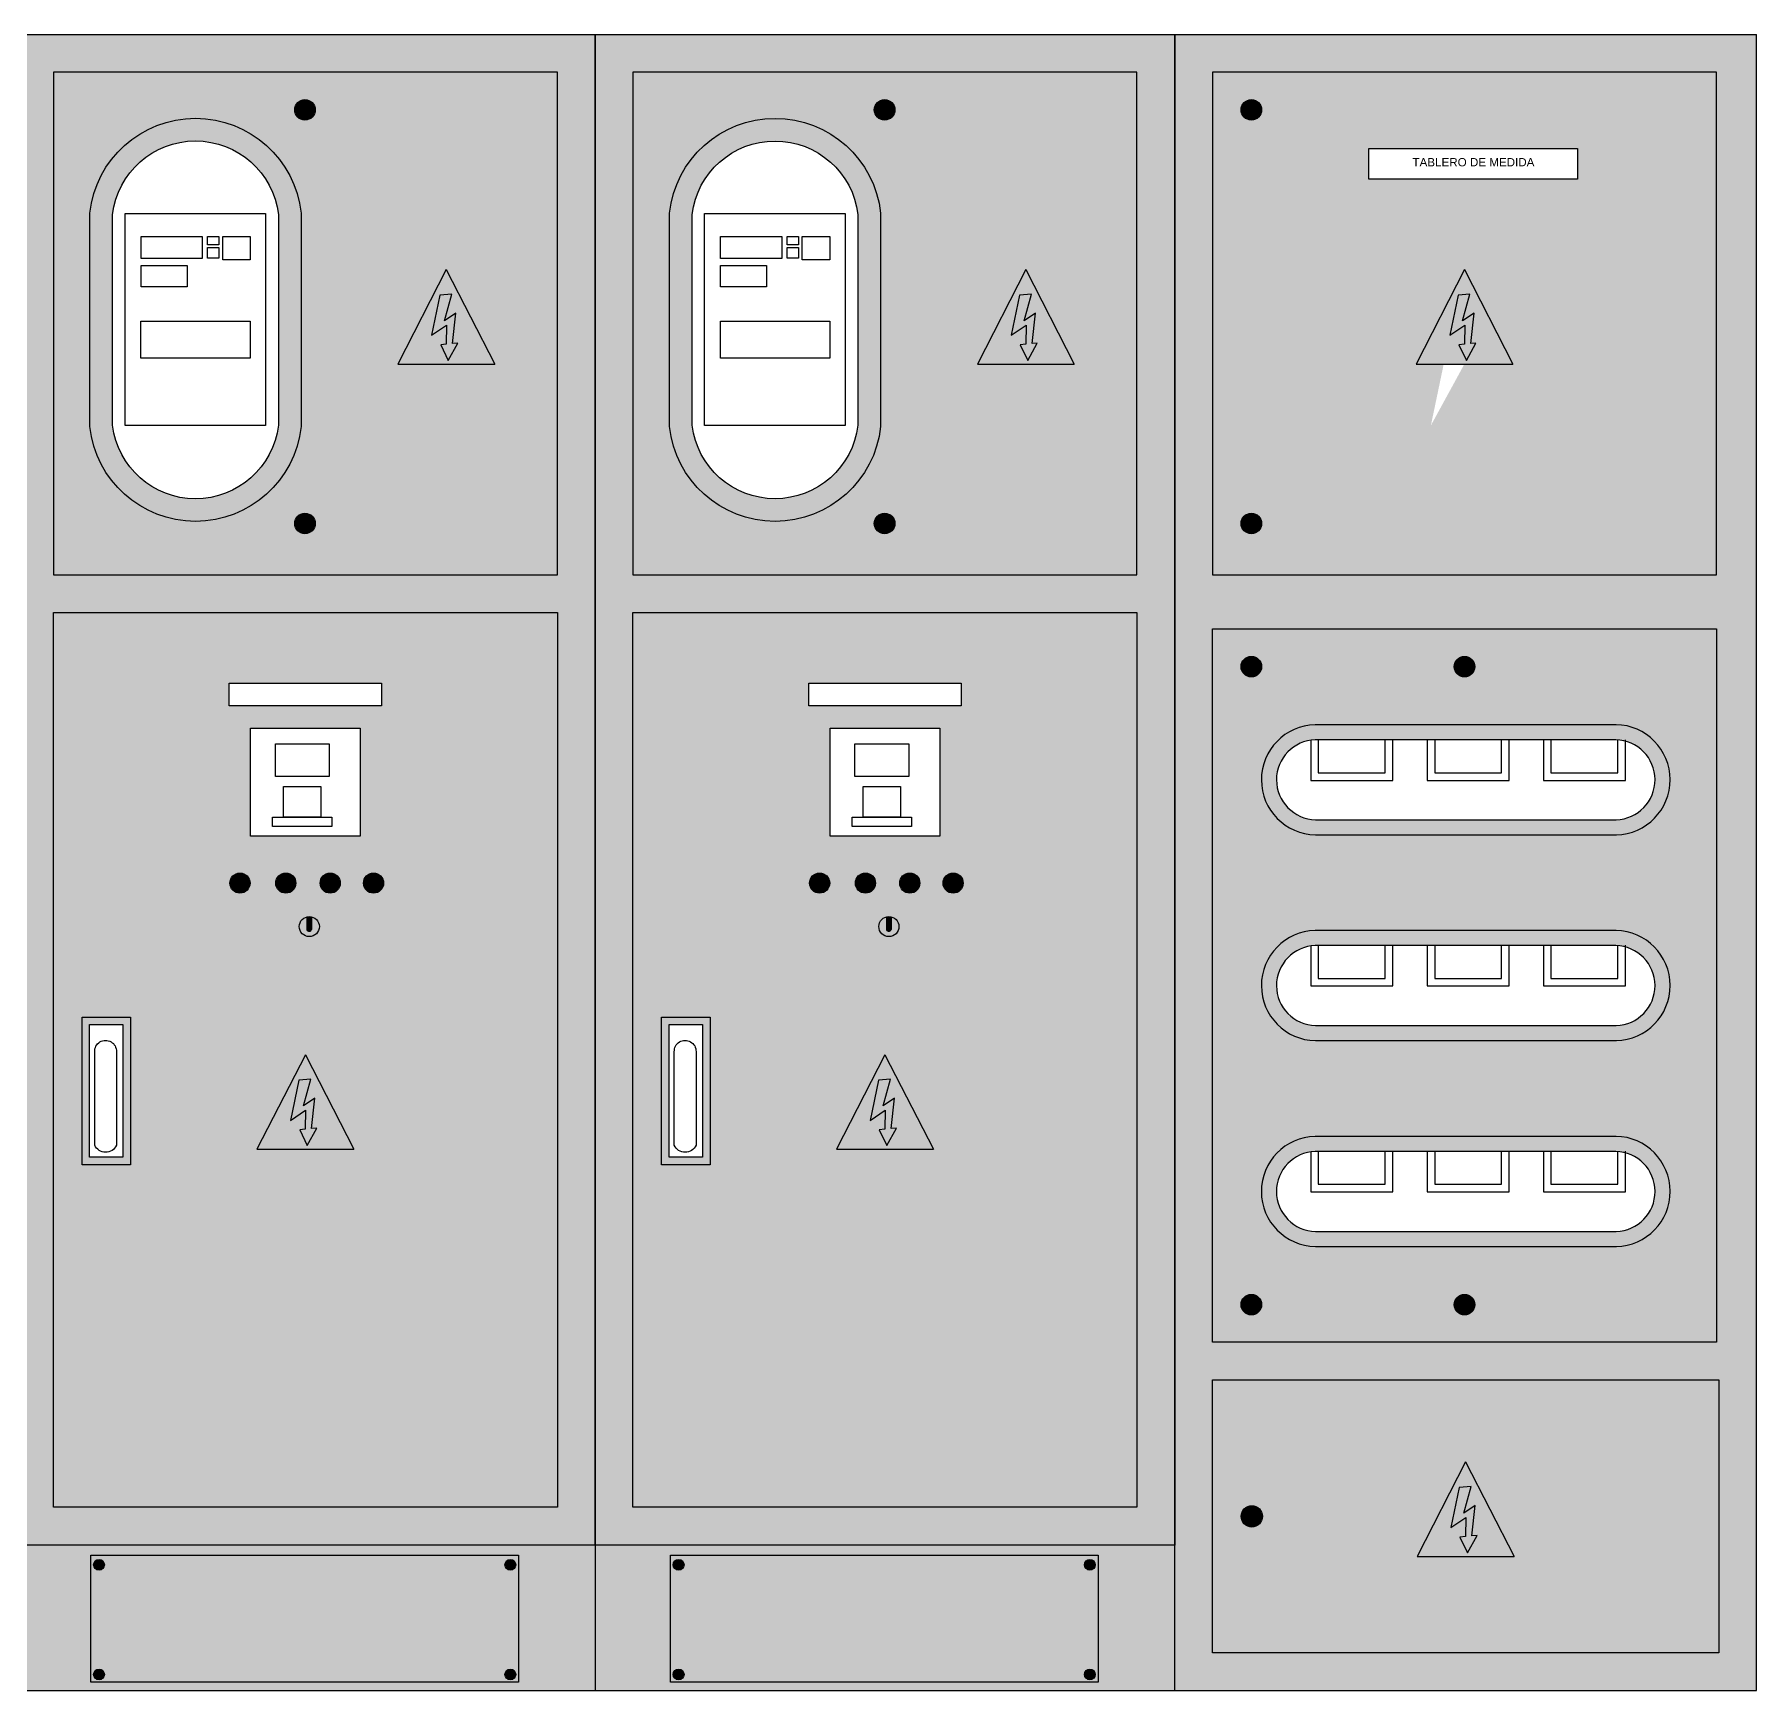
# Model space of a CAD drawing. Header units: metres. Extents: x 81 to 650, y -25 to 177.
# Drawn here: x 338.454 to 340.733, y 42.272 to 44.465 of the extents above; entities that cross this region are included whole.
import ezdxf

# ---------------------------------------------------------------- set-up
doc = ezdxf.new("R2010")
doc.units = ezdxf.units.M
doc.layers.add('EQUIPOS', color=7, linetype='Continuous', true_color=0xc7c7c7)
doc.layers.add('RE80', color=7, linetype='Continuous', lineweight=15)
doc.styles.add('ROMANS', font='arial.ttf')

msp = doc.modelspace()

# ---------------------------------------------------------------- hatches: boundary and pattern name
at = {"transparency": 33554687}
h = msp.add_hatch(color=256, dxfattribs=at)
h.dxf.hatch_style = 1
h.paths.add_polyline_path([(338.7983, 44.365, 1), (338.8254, 44.365, 1)])
h = msp.add_hatch(color=256, dxfattribs=at)
h.dxf.hatch_style = 1
h.paths.add_polyline_path([(339.5654, 44.365, 1), (339.5925, 44.365, 1)])
h = msp.add_hatch(color=256, dxfattribs=at)
h.dxf.hatch_style = 1
h.paths.add_polyline_path([(340.0509, 44.365, 1), (340.078, 44.365, 1)])
h = msp.add_hatch(color=256, dxfattribs=at)
h.dxf.hatch_style = 1
h.paths.add_polyline_path([(338.5272, 44.2282), (338.5272, 43.9457, 0.898837), (338.8067, 43.9457), (338.8067, 44.2282, 0.898837)])
h.paths.add_polyline_path([(338.7767, 44.2265), (338.7767, 43.9474, -0.886621), (338.5572, 43.9474), (338.5572, 44.2265, -0.886621)], flags=16)
h.paths.add_polyline_path([(338.7598, 44.2278), (338.7598, 43.9471), (338.5738, 43.9471), (338.5738, 44.2278)], flags=0)
h.paths.add_polyline_path([(338.6758, 44.1972), (338.6758, 44.1682), (338.5949, 44.1682), (338.5949, 44.1972)], flags=0)
h.paths.add_polyline_path([(338.683, 44.1972), (338.6978, 44.1972), (338.6978, 44.1863), (338.683, 44.1863)], flags=0)
h.paths.add_polyline_path([(338.703, 44.1972), (338.7392, 44.1972), (338.7392, 44.1665), (338.703, 44.1665)], flags=0)
h.paths.add_polyline_path([(338.683, 44.1826), (338.6978, 44.1826), (338.6978, 44.1685), (338.683, 44.1685)], flags=0)
h.paths.add_polyline_path([(338.6558, 44.1588), (338.6558, 44.1308), (338.5949, 44.1308), (338.5949, 44.1588)], flags=0)
h.paths.add_polyline_path([(338.7393, 44.0852), (338.7393, 44.0362), (338.5948, 44.0362), (338.5948, 44.0852)], flags=0)
h = msp.add_hatch(color=256, dxfattribs=at)
h.dxf.hatch_style = 1
h.paths.add_polyline_path([(339.2943, 44.2282), (339.2943, 43.9457, 0.898837), (339.5737, 43.9457), (339.5737, 44.2282, 0.898837)])
h.paths.add_polyline_path([(339.5437, 44.2265), (339.5437, 43.9474, -0.886621), (339.3243, 43.9474), (339.3243, 44.2265, -0.886621)], flags=16)
h.paths.add_polyline_path([(339.362, 44.1972), (339.4429, 44.1972), (339.4429, 44.1682), (339.362, 44.1682)], flags=0)
h.paths.add_polyline_path([(339.4501, 44.1972), (339.4649, 44.1972), (339.4649, 44.1863), (339.4501, 44.1863)], flags=0)
h.paths.add_polyline_path([(339.362, 44.1588), (339.4229, 44.1588), (339.4229, 44.1308), (339.362, 44.1308)], flags=0)
h.paths.add_polyline_path([(339.4501, 44.1826), (339.4649, 44.1826), (339.4649, 44.1685), (339.4501, 44.1685)], flags=0)
h.paths.add_polyline_path([(339.4701, 44.1972), (339.5063, 44.1972), (339.5063, 44.1665), (339.4701, 44.1665)], flags=0)
h.paths.add_polyline_path([(339.3618, 44.0852), (339.5064, 44.0852), (339.5064, 44.0362), (339.3618, 44.0362)], flags=0)
h = msp.add_hatch(color=2, dxfattribs=at)
h.dxf.hatch_style = 1
h.paths.add_polyline_path([(338.9989, 44.1535), (338.9349, 44.0283), (339.063, 44.0283)])
h.paths.add_polyline_path([(339.0141, 44.0563), (339.0014, 44.0331), (338.9915, 44.0539), (338.9987, 44.0547), (338.9991, 44.0799), (338.9794, 44.0666), (338.9905, 44.1195), (339.0061, 44.1212), (338.9964, 44.0856), (339.0116, 44.0958), (339.0071, 44.0555)], flags=16)
h = msp.add_hatch(color=2, dxfattribs=at)
h.dxf.hatch_style = 1
h.paths.add_polyline_path([(339.766, 44.1535), (339.7019, 44.0283), (339.8301, 44.0283)])
h.paths.add_polyline_path([(339.7811, 44.0563), (339.7685, 44.0331), (339.7585, 44.0539), (339.7658, 44.0547), (339.7662, 44.0799), (339.7465, 44.0666), (339.7575, 44.1195), (339.7732, 44.1212), (339.7635, 44.0856), (339.7787, 44.0958), (339.7742, 44.0555)], flags=16)
h = msp.add_hatch(color=2, dxfattribs=at)
h.dxf.hatch_style = 1
h.paths.add_polyline_path([(340.3465, 44.1535), (340.2825, 44.0283), (340.4106, 44.0283)])
h.paths.add_polyline_path([(340.3616, 44.0563), (340.349, 44.0331), (340.3391, 44.0539), (340.3463, 44.0547), (340.3467, 44.0799), (340.327, 44.0666), (340.338, 44.1195), (340.3537, 44.1212), (340.344, 44.0856), (340.3592, 44.0958), (340.3547, 44.0555)], flags=16)
h = msp.add_hatch(color=256, dxfattribs=at)
h.dxf.hatch_style = 1
h.paths.add_polyline_path([(339.0116, 44.0958), (338.9964, 44.0856), (339.0061, 44.1212), (338.9905, 44.1195), (338.9794, 44.0666), (338.9991, 44.0799), (338.9987, 44.0547), (338.9915, 44.0539), (339.0014, 44.0331), (339.0141, 44.0563), (339.0071, 44.0555)])
h = msp.add_hatch(color=256, dxfattribs=at)
h.dxf.hatch_style = 1
h.paths.add_polyline_path([(339.7787, 44.0958), (339.7635, 44.0856), (339.7732, 44.1212), (339.7575, 44.1195), (339.7465, 44.0666), (339.7662, 44.0799), (339.7658, 44.0547), (339.7585, 44.0539), (339.7685, 44.0331), (339.7811, 44.0563), (339.7742, 44.0555)])
h = msp.add_hatch(color=256, dxfattribs=at)
h.dxf.hatch_style = 1
h.paths.add_polyline_path([(340.3592, 44.0958), (340.344, 44.0856), (340.3537, 44.1212), (340.338, 44.1195), (340.327, 44.0666), (340.3467, 44.0799), (340.3463, 44.0547), (340.3391, 44.0539), (340.349, 44.0331), (340.3616, 44.0563), (340.3547, 44.0555)])
h = msp.add_hatch(color=256, dxfattribs=at)
h.dxf.hatch_style = 1
h.paths.add_polyline_path([(338.7983, 43.8174, 1), (338.8254, 43.8174, 1)])
h = msp.add_hatch(color=256, dxfattribs=at)
h.dxf.hatch_style = 1
h.paths.add_polyline_path([(339.5925, 43.8174, 1), (339.5654, 43.8174, 1)])
h = msp.add_hatch(color=256, dxfattribs=at)
h.dxf.hatch_style = 1
h.paths.add_polyline_path([(340.0509, 43.8174, 1), (340.078, 43.8174, 1)])
h = msp.add_hatch(color=256, dxfattribs=at)
h.dxf.hatch_style = 1
h.paths.add_polyline_path([(340.0509, 43.6279, 1), (340.078, 43.6279, 1)])
h = msp.add_hatch(color=256, dxfattribs=at)
h.dxf.hatch_style = 1
h.paths.add_polyline_path([(340.333, 43.6279, 1), (340.3601, 43.6279, 1)])
h = msp.add_hatch(color=256, dxfattribs=at)
h.dxf.hatch_style = 1
h.paths.add_polyline_path([(340.1488, 43.551, 0.996885), (340.1519, 43.4052), (340.5475, 43.4052, 0.996885), (340.5443, 43.551)])
h.paths.add_polyline_path([(340.5445, 43.531, -0.996344), (340.5472, 43.4252), (340.1517, 43.4252, -0.996344), (340.149, 43.531)], flags=16)
h = msp.add_hatch(color=3, dxfattribs=at)
h.dxf.hatch_style = 1
h.paths.add_polyline_path([(338.7126, 43.3413, 1), (338.7391, 43.3413, 1)])
h = msp.add_hatch(color=1, dxfattribs=at)
h.dxf.hatch_style = 1
h.paths.add_polyline_path([(338.7733, 43.3413, 1), (338.7998, 43.3413, 1)])
h = msp.add_hatch(color=3, dxfattribs=at)
h.dxf.hatch_style = 1
h.paths.add_polyline_path([(338.832, 43.3413, 1), (338.8585, 43.3413, 1)])
h = msp.add_hatch(color=1, dxfattribs=at)
h.dxf.hatch_style = 1
h.paths.add_polyline_path([(338.8893, 43.3413, 1), (338.9159, 43.3413, 1)])
h = msp.add_hatch(color=3, dxfattribs=at)
h.dxf.hatch_style = 1
h.paths.add_polyline_path([(339.5062, 43.3413, 1), (339.4797, 43.3413, 1)])
h = msp.add_hatch(color=1, dxfattribs=at)
h.dxf.hatch_style = 1
h.paths.add_polyline_path([(339.5403, 43.3413, 1), (339.5669, 43.3413, 1)])
h = msp.add_hatch(color=3, dxfattribs=at)
h.dxf.hatch_style = 1
h.paths.add_polyline_path([(339.5991, 43.3413, 1), (339.6256, 43.3413, 1)])
h = msp.add_hatch(color=1, dxfattribs=at)
h.dxf.hatch_style = 1
h.paths.add_polyline_path([(339.6564, 43.3413, 1), (339.6829, 43.3413, 1)])
h = msp.add_hatch(color=256, dxfattribs=at)
h.dxf.hatch_style = 1
h.paths.add_polyline_path([(338.8207, 43.2966, 0.123319), (338.8142, 43.2965), (338.8143, 43.2796, 0.65525), (338.8207, 43.2797)])
h = msp.add_hatch(color=256, dxfattribs=at)
h.dxf.hatch_style = 1
h.paths.add_polyline_path([(339.5878, 43.2966, 0.123319), (339.5813, 43.2965), (339.5814, 43.2796, 0.65525), (339.5878, 43.2797)])
h = msp.add_hatch(color=256, dxfattribs=at)
h.dxf.hatch_style = 1
h.paths.add_polyline_path([(340.1488, 43.2785, 0.996885), (340.1519, 43.1327), (340.5475, 43.1327, 0.996885), (340.5443, 43.2785)])
h.paths.add_polyline_path([(340.5445, 43.2585, -0.996344), (340.5472, 43.1527), (340.1517, 43.1527, -0.996344), (340.149, 43.2585)], flags=16)
h = msp.add_hatch(color=256, dxfattribs=at)
h.dxf.hatch_style = 1
h.paths.add_polyline_path([(338.5809, 43.1639), (338.5168, 43.1639), (338.5168, 42.9684), (338.5809, 42.9684)])
h.paths.add_polyline_path([(338.5268, 43.1539), (338.5709, 43.1539), (338.5709, 42.9784), (338.5268, 42.9784)], flags=16)
h = msp.add_hatch(color=256, dxfattribs=at)
h.dxf.hatch_style = 1
h.paths.add_polyline_path([(339.348, 43.1639), (339.2839, 43.1639), (339.2839, 42.9684), (339.348, 42.9684)])
h.paths.add_polyline_path([(339.2939, 43.1539), (339.338, 43.1539), (339.338, 42.9784), (339.2939, 42.9784)], flags=16)
h = msp.add_hatch(color=2, dxfattribs=at)
h.dxf.hatch_style = 1
h.paths.add_polyline_path([(338.7483, 42.9889), (338.8765, 42.9889), (338.8124, 43.1141)])
h.paths.add_polyline_path([(338.8196, 43.0818), (338.8098, 43.0462), (338.8251, 43.0564), (338.8205, 43.0162), (338.8275, 43.0169), (338.8148, 42.9937), (338.8049, 43.0145), (338.8122, 43.0153), (338.8126, 43.0405), (338.7928, 43.0272), (338.8039, 43.0802)], flags=16)
h = msp.add_hatch(color=2, dxfattribs=at)
h.dxf.hatch_style = 1
h.paths.add_polyline_path([(339.5154, 42.9889), (339.6435, 42.9889), (339.5795, 43.1141)])
h.paths.add_polyline_path([(339.5867, 43.0818), (339.5769, 43.0462), (339.5922, 43.0564), (339.5876, 43.0162), (339.5946, 43.0169), (339.5819, 42.9937), (339.572, 43.0145), (339.5793, 43.0153), (339.5796, 43.0405), (339.5599, 43.0272), (339.571, 43.0802)], flags=16)
h = msp.add_hatch(color=256, dxfattribs=at)
h.dxf.hatch_style = 1
h.paths.add_polyline_path([(338.8126, 43.0405), (338.8122, 43.0153), (338.8049, 43.0145), (338.8148, 42.9937), (338.8275, 43.0169), (338.8205, 43.0162), (338.8251, 43.0564), (338.8098, 43.0462), (338.8196, 43.0818), (338.8039, 43.0802), (338.7928, 43.0272)])
h = msp.add_hatch(color=256, dxfattribs=at)
h.dxf.hatch_style = 1
h.paths.add_polyline_path([(339.5796, 43.0405), (339.5793, 43.0153), (339.572, 43.0145), (339.5819, 42.9937), (339.5946, 43.0169), (339.5876, 43.0162), (339.5922, 43.0564), (339.5769, 43.0462), (339.5867, 43.0818), (339.571, 43.0802), (339.5599, 43.0272)])
h = msp.add_hatch(color=256, dxfattribs=at)
h.dxf.hatch_style = 1
h.paths.add_polyline_path([(340.1488, 43.006, 0.996885), (340.1519, 42.8601), (340.5475, 42.8601, 0.996885), (340.5443, 43.006)])
h.paths.add_polyline_path([(340.149, 42.986, 0.996344), (340.1517, 42.8801), (340.5472, 42.8801, 0.996344), (340.5445, 42.986)], flags=16)
h = msp.add_hatch(color=256, dxfattribs=at)
h.dxf.hatch_style = 1
h.paths.add_polyline_path([(340.0509, 42.7832, 1), (340.078, 42.7832, 1)])
h = msp.add_hatch(color=256, dxfattribs=at)
h.dxf.hatch_style = 1
h.paths.add_polyline_path([(340.333, 42.7832, 1), (340.3601, 42.7832, 1)])
h = msp.add_hatch(color=2, dxfattribs=at)
h.dxf.hatch_style = 1
h.paths.add_polyline_path([(340.348, 42.5749), (340.2839, 42.4497), (340.4121, 42.4497)])
h.paths.add_polyline_path([(340.3631, 42.4777), (340.3504, 42.4545), (340.3405, 42.4753), (340.3478, 42.4761), (340.3482, 42.5013), (340.3284, 42.488), (340.3395, 42.541), (340.3552, 42.5426), (340.3455, 42.507), (340.3607, 42.5172), (340.3562, 42.477)], flags=16)
h = msp.add_hatch(color=256, dxfattribs=at)
h.dxf.hatch_style = 1
h.paths.add_polyline_path([(340.3607, 42.5172), (340.3455, 42.507), (340.3552, 42.5426), (340.3395, 42.541), (340.3284, 42.488), (340.3482, 42.5013), (340.3478, 42.4761), (340.3405, 42.4753), (340.3504, 42.4545), (340.3631, 42.4777), (340.3562, 42.477)])
h = msp.add_hatch(color=256, dxfattribs=at)
h.dxf.hatch_style = 1
h.paths.add_polyline_path([(340.0791, 42.5029, 1), (340.0509, 42.5029, 1)])
h = msp.add_hatch(color=256, dxfattribs=at)
h.dxf.hatch_style = 1
h.paths.add_polyline_path([(338.5465, 42.4388, 1), (338.5322, 42.4388, 1)])
h = msp.add_hatch(color=256, dxfattribs=at)
h.dxf.hatch_style = 1
h.paths.add_polyline_path([(339.0908, 42.4388, 1), (339.0765, 42.4388, 1)])
h = msp.add_hatch(color=256, dxfattribs=at)
h.dxf.hatch_style = 1
h.paths.add_polyline_path([(339.3135, 42.4388, 1), (339.2993, 42.4388, 1)])
h = msp.add_hatch(color=256, dxfattribs=at)
h.dxf.hatch_style = 1
h.paths.add_polyline_path([(339.8436, 42.4388, 1), (339.8579, 42.4388, 1)])
h = msp.add_hatch(color=256, dxfattribs=at)
h.dxf.hatch_style = 1
h.paths.add_polyline_path([(338.5465, 42.2936, 1), (338.5322, 42.2936, 1)])
h = msp.add_hatch(color=256, dxfattribs=at)
h.dxf.hatch_style = 1
h.paths.add_polyline_path([(339.0765, 42.2936, 1), (339.0908, 42.2936, 1)])
h = msp.add_hatch(color=256, dxfattribs=at)
h.dxf.hatch_style = 1
h.paths.add_polyline_path([(339.2993, 42.2936, 1), (339.3135, 42.2936, 1)])
h = msp.add_hatch(color=256, dxfattribs=at)
h.dxf.hatch_style = 1
h.paths.add_polyline_path([(339.8436, 42.2936, 1), (339.8579, 42.2936, 1)])
at = {"layer": 'EQUIPOS', "transparency": 33554687}
h = msp.add_hatch(color=256, dxfattribs=at)
h.dxf.hatch_style = 1
h.paths.add_polyline_path([(339.1959, 44.4649), (338.4289, 44.4649), (338.4289, 42.4649), (339.1959, 42.4649)])
h.paths.add_polyline_path([(338.4789, 43.7496), (338.4789, 44.4149), (339.1459, 44.4149), (339.1459, 43.7496)], flags=16)
h.paths.add_polyline_path([(339.1459, 43.6996), (339.1459, 42.5149), (338.4789, 42.5149), (338.4789, 43.6996)], flags=16)
h.paths.add_polyline_path([(338.5272, 43.9457), (338.5272, 44.2282, -0.898837), (338.8067, 44.2282), (338.8067, 43.9457, -0.898837)], flags=0)
h.paths.add_polyline_path([(338.5572, 43.9474), (338.5572, 44.2265, -0.886621), (338.7767, 44.2265), (338.7767, 43.9474, -0.886621)], flags=0)
h.paths.add_polyline_path([(338.7117, 43.6058), (338.9131, 43.6058), (338.9131, 43.5758), (338.7117, 43.5758)], flags=0)
h.paths.add_polyline_path([(338.7983, 43.8174, -1), (338.8254, 43.8174, -1)], flags=0)
h.paths.add_polyline_path([(338.5738, 43.9471), (338.5738, 44.2278), (338.7598, 44.2278), (338.7598, 43.9471)], flags=0)
h.paths.add_polyline_path([(338.7399, 43.5466), (338.8849, 43.5466), (338.8849, 43.4034), (338.7399, 43.4034)], flags=0)
h.paths.add_polyline_path([(338.7727, 43.5256), (338.8438, 43.5256), (338.8438, 43.4824), (338.7727, 43.4824)], flags=0)
h.paths.add_polyline_path([(338.5948, 44.0362), (338.5948, 44.0852), (338.7393, 44.0852), (338.7393, 44.0362)], flags=0)
h.paths.add_polyline_path([(338.7834, 43.469), (338.8331, 43.469), (338.8331, 43.4287), (338.8474, 43.4287), (338.8474, 43.4163), (338.7691, 43.4163), (338.7691, 43.4287), (338.7834, 43.4287)], flags=0)
h.paths.add_polyline_path([(338.7391, 43.3413, -1), (338.7126, 43.3413, -1)], flags=0)
h.paths.add_polyline_path([(338.5949, 44.1308), (338.5949, 44.1588), (338.6558, 44.1588), (338.6558, 44.1308)], flags=0)
h.paths.add_polyline_path([(338.7998, 43.3413, -1), (338.7733, 43.3413, -1)], flags=0)
h.paths.add_polyline_path([(338.9349, 44.0283), (338.9989, 44.1535), (339.063, 44.0283)], flags=0)
h.paths.add_polyline_path([(338.5949, 44.1682), (338.5949, 44.1972), (338.6758, 44.1972), (338.6758, 44.1682)], flags=0)
h.paths.add_polyline_path([(338.8585, 43.3413, -1), (338.832, 43.3413, -1)], flags=0)
h.paths.add_polyline_path([(338.683, 44.1685), (338.683, 44.1826), (338.683, 44.1972), (338.6978, 44.1972), (338.7392, 44.1972), (338.7392, 44.1665), (338.6978, 44.1665), (338.6978, 44.1685)], flags=0)
h.paths.add_polyline_path([(338.9159, 43.3413, -1), (338.8893, 43.3413, -1)], flags=0)
h.paths.add_polyline_path([(338.8309, 43.2837, -1), (338.8043, 43.2837, -1)], flags=0)
h.paths.add_polyline_path([(339.0014, 44.0331), (338.9915, 44.0539), (338.9987, 44.0547), (338.9991, 44.0799), (338.9794, 44.0666), (338.9905, 44.1195), (339.0061, 44.1212), (338.9964, 44.0856), (339.0116, 44.0958), (339.0071, 44.0555), (339.0141, 44.0563)], flags=0)
h.paths.add_polyline_path([(338.5809, 43.1639), (338.5809, 42.9684), (338.5168, 42.9684), (338.5168, 43.1639)], flags=0)
h.paths.add_polyline_path([(338.5709, 43.1539), (338.5709, 42.9784), (338.5268, 42.9784), (338.5268, 43.1539)], flags=0)
h.paths.add_polyline_path([(338.5623, 43.1187), (338.5623, 42.9943, -0.661068), (338.5336, 42.9944), (338.5336, 43.118, -1.026294)], flags=0)
h.paths.add_polyline_path([(338.8124, 43.1141), (338.8765, 42.9889), (338.7483, 42.9889)], flags=0)
h.paths.add_polyline_path([(338.7983, 44.365, -1), (338.8254, 44.365, -1)], flags=0)
h.paths.add_polyline_path([(338.8039, 43.0802), (338.8196, 43.0818), (338.8098, 43.0462), (338.8251, 43.0564), (338.8205, 43.0162), (338.8275, 43.0169), (338.8148, 42.9937), (338.8049, 43.0145), (338.8122, 43.0153), (338.8126, 43.0405), (338.7928, 43.0272)], flags=0)
h = msp.add_hatch(color=256, dxfattribs=at)
h.dxf.hatch_style = 1
h.paths.add_polyline_path([(339.963, 44.4649), (339.1959, 44.4649), (339.1959, 42.4649), (339.963, 42.4649)])
h.paths.add_polyline_path([(339.2459, 43.6996), (339.913, 43.6996), (339.913, 42.5149), (339.2459, 42.5149)], flags=16)
h.paths.add_polyline_path([(339.2839, 43.1639), (339.348, 43.1639), (339.348, 42.9684), (339.2839, 42.9684)], flags=0)
h.paths.add_polyline_path([(339.2939, 43.1539), (339.338, 43.1539), (339.338, 42.9784), (339.2939, 42.9784)], flags=0)
h.paths.add_polyline_path([(339.3294, 43.1187), (339.3294, 42.9943, -0.661068), (339.3007, 42.9944), (339.3007, 43.118, -1.026294)], flags=0)
h.paths.add_polyline_path([(339.5062, 43.3413, -1), (339.4797, 43.3413, -1)], flags=0)
h.paths.add_polyline_path([(339.507, 43.4034), (339.507, 43.5466), (339.652, 43.5466), (339.652, 43.4034)], flags=0)
h.paths.add_polyline_path([(339.5669, 43.3413, -1), (339.5403, 43.3413, -1)], flags=0)
h.paths.add_polyline_path([(339.5362, 43.4163), (339.5362, 43.4287), (339.5505, 43.4287), (339.5505, 43.469), (339.6002, 43.469), (339.6002, 43.4287), (339.6145, 43.4287), (339.6145, 43.4163)], flags=0)
h.paths.add_polyline_path([(339.5979, 43.2837, -1), (339.5714, 43.2837, -1)], flags=0)
h.paths.add_polyline_path([(339.5398, 43.4824), (339.5398, 43.5256), (339.6109, 43.5256), (339.6109, 43.4824)], flags=0)
h.paths.add_polyline_path([(339.6256, 43.3413, -1), (339.5991, 43.3413, -1)], flags=0)
h.paths.add_polyline_path([(339.4788, 43.5758), (339.4788, 43.6058), (339.6802, 43.6058), (339.6802, 43.5758)], flags=0)
h.paths.add_polyline_path([(339.5795, 43.1141), (339.6435, 42.9889), (339.5154, 42.9889)], flags=0)
h.paths.add_polyline_path([(339.571, 43.0802), (339.5867, 43.0818), (339.5769, 43.0462), (339.5922, 43.0564), (339.5876, 43.0162), (339.5946, 43.0169), (339.5819, 42.9937), (339.572, 43.0145), (339.5793, 43.0153), (339.5796, 43.0405), (339.5599, 43.0272)], flags=0)
h.paths.add_polyline_path([(339.6829, 43.3413, -1), (339.6564, 43.3413, -1)], flags=0)
h.paths.add_polyline_path([(339.2459, 43.7496), (339.2459, 44.4149), (339.913, 44.4149), (339.913, 43.7496)], flags=16)
h.paths.add_polyline_path([(339.2943, 43.9457), (339.2943, 44.2282, -0.898837), (339.5737, 44.2282), (339.5737, 43.9457, -0.898837)], flags=0)
h.paths.add_polyline_path([(339.3243, 43.9474), (339.3243, 44.2265, -0.886621), (339.5437, 44.2265), (339.5437, 43.9474, -0.886621)], flags=0)
h.paths.add_polyline_path([(339.5654, 43.8174, -1), (339.5925, 43.8174, -1)], flags=0)
h.paths.add_polyline_path([(339.3408, 43.9471), (339.3408, 44.2278), (339.5269, 44.2278), (339.5269, 43.9471)], flags=0)
h.paths.add_polyline_path([(339.3618, 44.0362), (339.3618, 44.0852), (339.5064, 44.0852), (339.5064, 44.0362)], flags=0)
h.paths.add_polyline_path([(339.362, 44.1308), (339.362, 44.1588), (339.4229, 44.1588), (339.4229, 44.1308)], flags=0)
h.paths.add_polyline_path([(339.7019, 44.0283), (339.766, 44.1535), (339.8301, 44.0283)], flags=0)
h.paths.add_polyline_path([(339.362, 44.1682), (339.362, 44.1972), (339.4429, 44.1972), (339.4429, 44.1682)], flags=0)
h.paths.add_polyline_path([(339.4501, 44.1685), (339.4501, 44.1826), (339.4501, 44.1972), (339.4649, 44.1972), (339.5063, 44.1972), (339.5063, 44.1665), (339.4649, 44.1665), (339.4649, 44.1685)], flags=0)
h.paths.add_polyline_path([(339.7685, 44.0331), (339.7585, 44.0539), (339.7658, 44.0547), (339.7662, 44.0799), (339.7465, 44.0666), (339.7575, 44.1195), (339.7732, 44.1212), (339.7635, 44.0856), (339.7787, 44.0958), (339.7742, 44.0555), (339.7811, 44.0563)], flags=0)
h.paths.add_polyline_path([(339.5654, 44.365, -1), (339.5925, 44.365, -1)], flags=0)
h = msp.add_hatch(color=256, dxfattribs=at)
h.dxf.hatch_style = 1
h.paths.add_polyline_path([(340.733, 44.4649), (339.963, 44.4649), (339.963, 42.2723), (340.733, 42.2723)])
h.paths.add_polyline_path([(340.013, 42.7335), (340.6801, 42.7335), (340.6801, 43.6777), (340.013, 43.6777)], flags=16)
h.paths.add_polyline_path([(340.6801, 43.7496), (340.6801, 44.4149), (340.013, 44.4149), (340.013, 43.7496)], flags=16)
h.paths.add_polyline_path([(340.1488, 43.551), (340.5443, 43.551, -0.996885), (340.5475, 43.4052), (340.1519, 43.4052, -0.996885)], flags=0)
h.paths.add_polyline_path([(340.149, 43.531), (340.5496, 43.531), (340.5496, 43.4252), (340.1517, 43.4252, -0.996344)], flags=0)
h.paths.add_polyline_path([(340.2825, 44.0283), (340.3465, 44.1535), (340.4106, 44.0283)], flags=0)
h.paths.add_polyline_path([(340.1488, 43.2785), (340.5443, 43.2785, -0.996885), (340.5475, 43.1327), (340.1519, 43.1327, -0.996885)], flags=0)
h.paths.add_polyline_path([(340.338, 44.1195), (340.3537, 44.1212), (340.344, 44.0856), (340.3592, 44.0958), (340.3547, 44.0555), (340.3616, 44.0563), (340.302, 43.9472)], flags=0)
h.paths.add_polyline_path([(340.149, 43.2585), (340.5496, 43.2585), (340.5496, 43.1527), (340.1517, 43.1527, -0.996344)], flags=0)
h.paths.add_polyline_path([(340.22, 44.2733), (340.22, 44.314), (340.4959, 44.314), (340.4959, 44.2733)], flags=0)
h.paths.add_polyline_path([(340.1488, 43.006), (340.5443, 43.006, -0.996885), (340.5475, 42.8601), (340.1519, 42.8601, -0.996885)], flags=0)
h.paths.add_polyline_path([(340.149, 42.986), (340.5496, 42.986), (340.5496, 42.8801), (340.1517, 42.8801, -0.996344)], flags=0)
h.paths.add_polyline_path([(340.013, 42.6835), (340.683, 42.6835), (340.683, 42.3223), (340.013, 42.3223)], flags=16)
h.paths.add_polyline_path([(340.348, 42.5749), (340.4121, 42.4497), (340.2839, 42.4497)], flags=0)
h.paths.add_polyline_path([(340.3395, 42.541), (340.3552, 42.5426), (340.3455, 42.507), (340.3607, 42.5172), (340.3562, 42.477), (340.3631, 42.4777), (340.3035, 42.3686)], flags=0)
h.paths.add_polyline_path([(340.2747, 44.2841), (340.4416, 44.2841), (340.4416, 44.3068), (340.2747, 44.3068)], flags=8)
h = msp.add_hatch(color=256, dxfattribs=at)
h.dxf.hatch_style = 1
h.paths.add_polyline_path([(339.1459, 43.7496), (339.1459, 44.4149), (338.4789, 44.4149), (338.4789, 43.7496)])
h.paths.add_polyline_path([(338.9349, 44.0283), (338.9989, 44.1535), (339.063, 44.0283)], flags=16)
h.paths.add_polyline_path([(339.0014, 44.0331), (338.9915, 44.0539), (338.9987, 44.0547), (338.9991, 44.0799), (338.9794, 44.0666), (338.9905, 44.1195), (339.0061, 44.1212), (338.9964, 44.0856), (339.0116, 44.0958), (339.0071, 44.0555), (339.0141, 44.0563)], flags=0)
h.paths.add_polyline_path([(338.8067, 43.9457, -0.898837), (338.5272, 43.9457), (338.5272, 44.2282, -0.898837), (338.8067, 44.2282)], flags=16)
h.paths.add_polyline_path([(338.7767, 43.9474, -0.886621), (338.5572, 43.9474), (338.5572, 44.2265, -0.886621), (338.7767, 44.2265)], flags=0)
h.paths.add_polyline_path([(338.7598, 43.9471), (338.5738, 43.9471), (338.5738, 44.2278), (338.7598, 44.2278)], flags=0)
h.paths.add_polyline_path([(338.7393, 44.0362), (338.5948, 44.0362), (338.5948, 44.0852), (338.7393, 44.0852)], flags=0)
h.paths.add_polyline_path([(338.7392, 44.1665), (338.6978, 44.1665), (338.6978, 44.1685), (338.683, 44.1685), (338.683, 44.1826), (338.683, 44.1972), (338.6978, 44.1972), (338.7392, 44.1972)], flags=0)
h.paths.add_polyline_path([(338.6558, 44.1308), (338.5949, 44.1308), (338.5949, 44.1588), (338.6558, 44.1588)], flags=0)
h.paths.add_polyline_path([(338.6758, 44.1682), (338.5949, 44.1682), (338.5949, 44.1972), (338.6758, 44.1972)], flags=0)
h = msp.add_hatch(color=256, dxfattribs=at)
h.dxf.hatch_style = 1
h.paths.add_polyline_path([(339.913, 43.7496), (339.913, 44.4149), (339.2459, 44.4149), (339.2459, 43.7496)])
h.paths.add_polyline_path([(339.7019, 44.0283), (339.766, 44.1535), (339.8301, 44.0283)], flags=16)
h.paths.add_polyline_path([(339.2943, 43.9457), (339.2943, 44.2282, -0.898837), (339.5737, 44.2282), (339.5737, 43.9457, -0.898837)], flags=16)
h.paths.add_polyline_path([(339.7685, 44.0331), (339.7585, 44.0539), (339.7658, 44.0547), (339.7662, 44.0799), (339.7465, 44.0666), (339.7575, 44.1195), (339.7732, 44.1212), (339.7635, 44.0856), (339.7787, 44.0958), (339.7742, 44.0555), (339.7811, 44.0563)], flags=0)
h.paths.add_polyline_path([(339.3243, 43.9474), (339.3243, 44.2265, -0.886621), (339.5437, 44.2265), (339.5437, 43.9474, -0.886621)], flags=0)
h.paths.add_polyline_path([(339.5269, 43.9471), (339.3408, 43.9471), (339.3408, 44.2278), (339.5269, 44.2278)], flags=0)
h.paths.add_polyline_path([(339.5064, 44.0362), (339.3618, 44.0362), (339.3618, 44.0852), (339.5064, 44.0852)], flags=0)
h.paths.add_polyline_path([(339.5063, 44.1665), (339.4649, 44.1665), (339.4649, 44.1685), (339.4501, 44.1685), (339.4501, 44.1826), (339.4501, 44.1972), (339.4649, 44.1972), (339.5063, 44.1972)], flags=0)
h.paths.add_polyline_path([(339.4229, 44.1308), (339.362, 44.1308), (339.362, 44.1588), (339.4229, 44.1588)], flags=0)
h.paths.add_polyline_path([(339.4429, 44.1682), (339.362, 44.1682), (339.362, 44.1972), (339.4429, 44.1972)], flags=0)
h = msp.add_hatch(color=256, dxfattribs=at)
h.dxf.hatch_style = 1
h.paths.add_polyline_path([(340.013, 43.7496), (340.6801, 43.7496), (340.6801, 44.4149), (340.013, 44.4149)])
h.paths.add_polyline_path([(340.2825, 44.0283), (340.3465, 44.1535), (340.4106, 44.0283)], flags=16)
h.paths.add_polyline_path([(340.22, 44.314), (340.4959, 44.314), (340.4959, 44.2733), (340.22, 44.2733)], flags=16)
h.paths.add_polyline_path([(340.338, 44.1195), (340.3537, 44.1212), (340.344, 44.0856), (340.3592, 44.0958), (340.3547, 44.0555), (340.3616, 44.0563), (340.302, 43.9472)], flags=16)
h.paths.add_polyline_path([(340.2747, 44.2841), (340.4416, 44.2841), (340.4416, 44.3068), (340.2747, 44.3068)], flags=8)
h = msp.add_hatch(color=256, dxfattribs=at)
h.dxf.hatch_style = 1
h.paths.add_polyline_path([(338.4789, 42.5149), (339.1459, 42.5149), (339.1459, 43.6996), (338.4789, 43.6996)])
h.paths.add_polyline_path([(338.7399, 43.5466), (338.8849, 43.5466), (338.8849, 43.4034), (338.7399, 43.4034)], flags=16)
h.paths.add_polyline_path([(338.7117, 43.5758), (338.7117, 43.6058), (338.9131, 43.6058), (338.9131, 43.5758)], flags=16)
h.paths.add_polyline_path([(338.7691, 43.4287), (338.7834, 43.4287), (338.7834, 43.469), (338.8331, 43.469), (338.8331, 43.4287), (338.8474, 43.4287), (338.8474, 43.4163), (338.7691, 43.4163)], flags=0)
h.paths.add_polyline_path([(338.7727, 43.4824), (338.7727, 43.5256), (338.8438, 43.5256), (338.8438, 43.4824)], flags=0)
h.paths.add_polyline_path([(338.5809, 43.1639), (338.5809, 42.9684), (338.5168, 42.9684), (338.5168, 43.1639)], flags=16)
h.paths.add_polyline_path([(338.5709, 43.1539), (338.5709, 42.9784), (338.5268, 42.9784), (338.5268, 43.1539)], flags=0)
h.paths.add_polyline_path([(338.5623, 43.1192), (338.5623, 43.0067, -1.00355), (338.5336, 42.9944), (338.5336, 43.118, -1.007931)], flags=0)
h.paths.add_polyline_path([(338.8124, 43.1141), (338.8765, 42.9889), (338.7483, 42.9889)], flags=16)
h.paths.add_polyline_path([(338.8039, 43.0802), (338.8196, 43.0818), (338.8098, 43.0462), (338.8251, 43.0564), (338.8205, 43.0162), (338.8275, 43.0169), (338.8148, 42.9937), (338.8049, 43.0145), (338.8122, 43.0153), (338.8126, 43.0405), (338.7928, 43.0272)], flags=0)
h = msp.add_hatch(color=256, dxfattribs=at)
h.dxf.hatch_style = 1
h.paths.add_polyline_path([(339.2459, 42.5149), (339.913, 42.5149), (339.913, 43.6996), (339.2459, 43.6996)])
h.paths.add_polyline_path([(339.348, 42.9684), (339.2839, 42.9684), (339.2839, 43.1639), (339.348, 43.1639)], flags=16)
h.paths.add_polyline_path([(339.338, 42.9784), (339.2939, 42.9784), (339.2939, 43.1539), (339.338, 43.1539)], flags=0)
h.paths.add_polyline_path([(339.3007, 42.9944), (339.3007, 43.118, -1.007931), (339.3294, 43.1192), (339.3294, 43.0067, -1.00355)], flags=0)
h.paths.add_polyline_path([(339.5154, 42.9889), (339.5795, 43.1141), (339.6435, 42.9889)], flags=16)
h.paths.add_polyline_path([(339.5819, 42.9937), (339.572, 43.0145), (339.5793, 43.0153), (339.5796, 43.0405), (339.5599, 43.0272), (339.571, 43.0802), (339.5867, 43.0818), (339.5769, 43.0462), (339.5922, 43.0564), (339.5876, 43.0162), (339.5946, 43.0169)], flags=0)
h.paths.add_polyline_path([(339.507, 43.4034), (339.507, 43.5466), (339.652, 43.5466), (339.652, 43.4034)], flags=16)
h.paths.add_polyline_path([(339.5362, 43.4287), (339.5505, 43.4287), (339.5505, 43.469), (339.6002, 43.469), (339.6002, 43.4287), (339.6145, 43.4287), (339.6145, 43.4163), (339.5362, 43.4163)], flags=0)
h.paths.add_polyline_path([(339.5398, 43.4824), (339.5398, 43.5256), (339.6109, 43.5256), (339.6109, 43.4824)], flags=0)
h.paths.add_polyline_path([(339.4788, 43.5758), (339.4788, 43.6058), (339.6802, 43.6058), (339.6802, 43.5758)], flags=16)
h = msp.add_hatch(color=256, dxfattribs=at)
h.dxf.hatch_style = 1
h.paths.add_polyline_path([(340.013, 42.7335), (340.6801, 42.7335), (340.6801, 43.6777), (340.013, 43.6777)])
h.paths.add_polyline_path([(340.1488, 43.2785), (340.5443, 43.2785, -0.996885), (340.5475, 43.1327), (340.1519, 43.1327, -0.996885)], flags=16)
h.paths.add_polyline_path([(340.149, 43.2585), (340.5496, 43.2585), (340.5496, 43.2584, -0.950144), (340.5472, 43.1527), (340.1517, 43.1527, -0.996344)], flags=0)
h.paths.add_polyline_path([(340.1488, 43.006), (340.5443, 43.006, -0.996885), (340.5475, 42.8601), (340.1519, 42.8601, -0.996885)], flags=16)
h.paths.add_polyline_path([(340.149, 42.986), (340.5496, 42.986), (340.5496, 42.9859, -0.950144), (340.5472, 42.8801), (340.1517, 42.8801, -0.996344)], flags=0)
h.paths.add_polyline_path([(340.1488, 43.551), (340.5443, 43.551, -0.996885), (340.5475, 43.4052), (340.1519, 43.4052, -0.996885)], flags=16)
h.paths.add_polyline_path([(340.149, 43.531), (340.5496, 43.531), (340.5496, 43.5309, -0.950144), (340.5472, 43.4252), (340.1517, 43.4252, -0.996344)], flags=0)
h = msp.add_hatch(color=256, dxfattribs=at)
h.dxf.hatch_style = 1
h.paths.add_polyline_path([(340.013, 42.6835), (340.013, 42.3223), (340.683, 42.3223), (340.683, 42.6835)])
h.paths.add_polyline_path([(340.4121, 42.4497), (340.2839, 42.4497), (340.348, 42.5749)], flags=16)
h.paths.add_polyline_path([(340.3552, 42.5426), (340.3455, 42.507), (340.3607, 42.5172), (340.3562, 42.477), (340.3631, 42.4777), (340.3504, 42.4545), (340.3405, 42.4753), (340.3478, 42.4761), (340.3482, 42.5013), (340.3284, 42.488), (340.3395, 42.541)], flags=0)
h = msp.add_hatch(color=256, dxfattribs=at)
h.dxf.hatch_style = 1
h.paths.add_polyline_path([(338.4289, 42.2723), (339.1959, 42.2723), (339.1959, 42.4649), (338.4289, 42.4649)])
h.paths.add_polyline_path([(338.5284, 42.4514), (339.0944, 42.4514), (339.0944, 42.2834), (338.5284, 42.2834)], flags=16)
h = msp.add_hatch(color=256, dxfattribs=at)
h.dxf.hatch_style = 1
h.paths.add_polyline_path([(339.963, 42.4649), (339.1959, 42.4649), (339.1959, 42.2723), (339.963, 42.2723)])
h.paths.add_polyline_path([(339.2955, 42.4514), (339.8615, 42.4514), (339.8615, 42.2834), (339.2955, 42.2834)], flags=16)
h.paths.add_polyline_path([(339.3135, 42.4388, -1), (339.2993, 42.4388, -1)], flags=0)
h.paths.add_polyline_path([(339.3135, 42.2936, -1), (339.2993, 42.2936, -1)], flags=0)
h.paths.add_polyline_path([(339.8579, 42.4388, -1), (339.8436, 42.4388, -1)], flags=0)
h.paths.add_polyline_path([(339.8579, 42.2936, -1), (339.8436, 42.2936, -1)], flags=0)
h = msp.add_hatch(color=256, dxfattribs=at)
h.dxf.hatch_style = 1
h.paths.add_polyline_path([(338.5284, 42.4514), (339.0944, 42.4514), (339.0944, 42.2834), (338.5284, 42.2834)])
h = msp.add_hatch(color=256, dxfattribs=at)
h.dxf.hatch_style = 1
h.paths.add_polyline_path([(339.2955, 42.4514), (339.8615, 42.4514), (339.8615, 42.2834), (339.2955, 42.2834)])

# ---------------------------------------------------------------- linework, layer by layer
for points in [[(339.1959, 44.4649), (339.1959, 42.4649), (338.4289, 42.4649), (338.4289, 44.4649)], [(339.963, 44.4649), (339.963, 42.4649), (339.1959, 42.4649), (339.1959, 44.4649)], [(339.1459, 43.7496), (339.1459, 44.4149), (338.4789, 44.4149), (338.4789, 43.7496)], [(339.913, 43.7496), (339.913, 44.4149), (339.2459, 44.4149), (339.2459, 43.7496)], [(340.6801, 43.7496), (340.6801, 44.4149), (340.013, 44.4149), (340.013, 43.7496)], [(340.22, 44.314), (340.4959, 44.314), (340.4959, 44.2733), (340.22, 44.2733)], [(338.5738, 44.2278), (338.7598, 44.2278), (338.7598, 43.9471), (338.5738, 43.9471)], [(339.3408, 44.2278), (339.5269, 44.2278), (339.5269, 43.9471), (339.3408, 43.9471)], [(338.5949, 44.1972), (338.6758, 44.1972), (338.6758, 44.1682), (338.5949, 44.1682)], [(338.683, 44.1972), (338.6978, 44.1972), (338.6978, 44.1863), (338.683, 44.1863)], [(338.703, 44.1972), (338.7392, 44.1972), (338.7392, 44.1665), (338.703, 44.1665)], [(339.362, 44.1972), (339.4429, 44.1972), (339.4429, 44.1682), (339.362, 44.1682)], [(339.4501, 44.1972), (339.4649, 44.1972), (339.4649, 44.1863), (339.4501, 44.1863)], [(339.4701, 44.1972), (339.5063, 44.1972), (339.5063, 44.1665), (339.4701, 44.1665)], [(338.683, 44.1826), (338.6978, 44.1826), (338.6978, 44.1685), (338.683, 44.1685)], [(339.4501, 44.1826), (339.4649, 44.1826), (339.4649, 44.1685), (339.4501, 44.1685)], [(338.5949, 44.1588), (338.6558, 44.1588), (338.6558, 44.1308), (338.5949, 44.1308)], [(339.362, 44.1588), (339.4229, 44.1588), (339.4229, 44.1308), (339.362, 44.1308)], [(339.0141, 44.0563), (339.0071, 44.0555), (339.0116, 44.0958), (338.9964, 44.0856), (339.0061, 44.1212), (338.9905, 44.1195), (338.9794, 44.0666), (338.9991, 44.0799), (338.9987, 44.0547), (338.9915, 44.0539), (339.0014, 44.0331)], [(339.7811, 44.0563), (339.7742, 44.0555), (339.7787, 44.0958), (339.7635, 44.0856), (339.7732, 44.1212), (339.7575, 44.1195), (339.7465, 44.0666), (339.7662, 44.0799), (339.7658, 44.0547), (339.7585, 44.0539), (339.7685, 44.0331)], [(340.3616, 44.0563), (340.3547, 44.0555), (340.3592, 44.0958), (340.344, 44.0856), (340.3537, 44.1212), (340.338, 44.1195), (340.327, 44.0666), (340.3467, 44.0799), (340.3463, 44.0547), (340.3391, 44.0539), (340.349, 44.0331)], [(338.5948, 44.0852), (338.7393, 44.0852), (338.7393, 44.0362), (338.5948, 44.0362)], [(339.3618, 44.0852), (339.5064, 44.0852), (339.5064, 44.0362), (339.3618, 44.0362)], [(338.4789, 42.5149), (338.4789, 43.6996), (339.1459, 43.6996), (339.1459, 42.5149)], [(339.2459, 42.5149), (339.2459, 43.6996), (339.913, 43.6996), (339.913, 42.5149)], [(340.013, 43.6777), (340.6801, 43.6777), (340.6801, 42.7335), (340.013, 42.7335)], [(338.7117, 43.6058), (338.9131, 43.6058), (338.9131, 43.5758), (338.7117, 43.5758)], [(339.4788, 43.6058), (339.6802, 43.6058), (339.6802, 43.5758), (339.4788, 43.5758)], [(338.7399, 43.5466), (338.8849, 43.5466), (338.8849, 43.4034), (338.7399, 43.4034)], [(339.507, 43.5466), (339.652, 43.5466), (339.652, 43.4034), (339.507, 43.4034)], [(338.7727, 43.5256), (338.8438, 43.5256), (338.8438, 43.4824), (338.7727, 43.4824)], [(339.5398, 43.5256), (339.6109, 43.5256), (339.6109, 43.4824), (339.5398, 43.4824)], [(338.7834, 43.469), (338.8331, 43.469), (338.8331, 43.4287), (338.7834, 43.4287)], [(339.5505, 43.469), (339.6002, 43.469), (339.6002, 43.4287), (339.5505, 43.4287)], [(338.7691, 43.4287), (338.8474, 43.4287), (338.8474, 43.4163), (338.7691, 43.4163)], [(339.5362, 43.4287), (339.6145, 43.4287), (339.6145, 43.4163), (339.5362, 43.4163)], [(338.5168, 43.1639), (338.5809, 43.1639), (338.5809, 42.9684), (338.5168, 42.9684)], [(338.5268, 43.1539), (338.5709, 43.1539), (338.5709, 42.9784), (338.5268, 42.9784)], [(339.2839, 43.1639), (339.348, 43.1639), (339.348, 42.9684), (339.2839, 42.9684)], [(339.2939, 43.1539), (339.338, 43.1539), (339.338, 42.9784), (339.2939, 42.9784)], [(338.8275, 43.0169), (338.8205, 43.0162), (338.8251, 43.0564), (338.8098, 43.0462), (338.8196, 43.0818), (338.8039, 43.0802), (338.7928, 43.0272), (338.8126, 43.0405), (338.8122, 43.0153), (338.8049, 43.0145), (338.8148, 42.9937)], [(339.5946, 43.0169), (339.5876, 43.0162), (339.5922, 43.0564), (339.5769, 43.0462), (339.5867, 43.0818), (339.571, 43.0802), (339.5599, 43.0272), (339.5796, 43.0405), (339.5793, 43.0153), (339.572, 43.0145), (339.5819, 42.9937)], [(340.013, 42.6835), (340.683, 42.6835), (340.683, 42.3223), (340.013, 42.3223)], [(340.3631, 42.4777), (340.3562, 42.477), (340.3607, 42.5172), (340.3455, 42.507), (340.3552, 42.5426), (340.3395, 42.541), (340.3284, 42.488), (340.3482, 42.5013), (340.3478, 42.4761), (340.3405, 42.4753), (340.3504, 42.4545)], [(339.963, 42.4649), (337.6618, 42.4649), (337.6619, 42.2723), (339.963, 42.2723)], [(338.5284, 42.4514), (339.0944, 42.4514), (339.0944, 42.2834), (338.5284, 42.2834)], [(339.2955, 42.4514), (339.8615, 42.4514), (339.8615, 42.2834), (339.2955, 42.2834)]]:
    msp.add_lwpolyline(points, close=True)
for points in [[(339.963, 42.2723), (339.963, 44.4649)], [(339.963, 44.4649), (340.733, 44.4649)], [(340.733, 42.2723), (340.733, 44.4649)], [(338.9989, 44.1535), (338.9349, 44.0283)], [(338.9989, 44.1535), (339.063, 44.0283)], [(339.766, 44.1535), (339.7019, 44.0283)], [(339.766, 44.1535), (339.8301, 44.0283)], [(340.3465, 44.1535), (340.2825, 44.0283)], [(340.3465, 44.1535), (340.4106, 44.0283)], [(338.9349, 44.0283), (339.063, 44.0283)], [(339.7019, 44.0283), (339.8301, 44.0283)], [(340.2825, 44.0283), (340.4106, 44.0283)], [(340.143, 43.5305), (340.143, 43.4772), (340.2516, 43.4772), (340.2516, 43.531)], [(340.153, 43.5305), (340.153, 43.4872), (340.2416, 43.4872), (340.2416, 43.531)], [(340.297, 43.5305), (340.297, 43.4772), (340.4056, 43.4772), (340.4056, 43.531)], [(340.307, 43.5305), (340.307, 43.4872), (340.3956, 43.4872), (340.3956, 43.531)], [(340.4509, 43.5305), (340.4509, 43.4772), (340.5596, 43.4772), (340.5596, 43.531)], [(340.4609, 43.5305), (340.4609, 43.4872), (340.5496, 43.4872), (340.5496, 43.531)], [(338.8142, 43.2965), (338.8143, 43.2796)], [(338.8207, 43.2966), (338.8207, 43.2797)], [(339.5813, 43.2965), (339.5814, 43.2796)], [(339.5878, 43.2966), (339.5878, 43.2797)], [(340.143, 43.2585), (340.143, 43.2052), (340.2516, 43.2052), (340.2516, 43.259)], [(340.153, 43.2585), (340.153, 43.2152), (340.2416, 43.2152), (340.2416, 43.259)], [(340.297, 43.2585), (340.297, 43.2052), (340.4056, 43.2052), (340.4056, 43.259)], [(340.307, 43.2585), (340.307, 43.2152), (340.3956, 43.2152), (340.3956, 43.259)], [(340.4509, 43.2585), (340.4509, 43.2052), (340.5596, 43.2052), (340.5596, 43.259)], [(340.4609, 43.2585), (340.4609, 43.2152), (340.5496, 43.2152), (340.5496, 43.259)], [(338.8124, 43.1141), (338.7483, 42.9889)], [(338.8124, 43.1141), (338.8765, 42.9889)], [(339.5795, 43.1141), (339.5154, 42.9889)], [(339.5795, 43.1141), (339.6435, 42.9889)], [(338.7483, 42.9889), (338.8765, 42.9889)], [(339.5154, 42.9889), (339.6435, 42.9889)], [(340.143, 42.986), (340.143, 42.9327), (340.2516, 42.9327), (340.2516, 42.9865)], [(340.153, 42.986), (340.153, 42.9427), (340.2416, 42.9427), (340.2416, 42.9865)], [(340.297, 42.986), (340.297, 42.9327), (340.4056, 42.9327), (340.4056, 42.9865)], [(340.307, 42.986), (340.307, 42.9427), (340.3956, 42.9427), (340.3956, 42.9865)], [(340.4509, 42.986), (340.4509, 42.9327), (340.5596, 42.9327), (340.5596, 42.9865)], [(340.4609, 42.986), (340.4609, 42.9427), (340.5496, 42.9427), (340.5496, 42.9865)], [(340.348, 42.5749), (340.2839, 42.4497)], [(340.348, 42.5749), (340.4121, 42.4497)], [(339.1959, 42.4649), (339.1959, 42.2723)], [(340.2839, 42.4497), (340.4121, 42.4497)], [(339.963, 42.2723), (340.733, 42.2723)]]:
    msp.add_lwpolyline(points)
for points in [[(338.5272, 43.9457), (338.5272, 44.2282, -0.898837), (338.8067, 44.2282), (338.8067, 43.9457, -0.898837)], [(339.2943, 43.9457), (339.2943, 44.2282, -0.898837), (339.5737, 44.2282), (339.5737, 43.9457, -0.898837)], [(338.5572, 43.9474), (338.5572, 44.2265, -0.886621), (338.7767, 44.2265), (338.7767, 43.9474, -0.886621)], [(339.3243, 43.9474), (339.3243, 44.2265, -0.886621), (339.5437, 44.2265), (339.5437, 43.9474, -0.886621)], [(340.1488, 43.551, 0.978397), (340.1492, 43.4052), (340.5475, 43.4052, 0.978397), (340.5471, 43.551)], [(340.149, 43.531, 0.97469), (340.1494, 43.4252), (340.5472, 43.4252, 0.97469), (340.5469, 43.531)], [(340.1488, 43.2785, 0.978397), (340.1492, 43.1327), (340.5475, 43.1327, 0.978397), (340.5471, 43.2785)], [(340.149, 43.2585, 0.97469), (340.1494, 43.1527), (340.5472, 43.1527, 0.97469), (340.5469, 43.2585)], [(338.5336, 42.9944), (338.5336, 43.118, -1.045001), (338.5623, 43.1182), (338.5623, 42.9943, -0.661068)], [(339.3007, 42.9944), (339.3007, 43.118, -1.045001), (339.3294, 43.1182), (339.3294, 42.9943, -0.661068)], [(340.1488, 43.006, 0.978397), (340.1492, 42.8601), (340.5475, 42.8601, 0.978397), (340.5471, 43.006)], [(340.149, 42.986, 0.97469), (340.1494, 42.8801), (340.5472, 42.8801, 0.97469), (340.5469, 42.986)]]:
    msp.add_lwpolyline(points, format="xyb", close=True)
for centre, radius in [((338.8119, 44.365), 0.0136), ((339.579, 44.365), 0.0136), ((340.0644, 44.365), 0.0136), ((338.8119, 43.8174), 0.0136), ((339.579, 43.8174), 0.0136), ((340.0644, 43.8174), 0.0136), ((340.0644, 43.6279), 0.0136), ((340.3465, 43.6279), 0.0136), ((338.7259, 43.3413), 0.0133), ((338.7865, 43.3413), 0.0133), ((338.8453, 43.3413), 0.0133), ((338.9026, 43.3413), 0.0133), ((339.493, 43.3413), 0.0133), ((339.5536, 43.3413), 0.0133), ((339.6123, 43.3413), 0.0133), ((339.6697, 43.3413), 0.0133), ((338.8176, 43.2837), 0.0133), ((339.5847, 43.2837), 0.0133), ((340.0644, 42.7832), 0.0136), ((340.3465, 42.7832), 0.0136), ((340.065, 42.5029), 0.0141), ((338.5393, 42.4388), 0.00714), ((339.0837, 42.4388), 0.00714), ((339.3064, 42.4388), 0.00714), ((339.8507, 42.4388), 0.00714), ((338.5393, 42.2936), 0.00714), ((339.0837, 42.2936), 0.00714), ((339.3064, 42.2936), 0.00714), ((339.8507, 42.2936), 0.00714)]:
    msp.add_circle(centre, radius)
for centre in [(338.8175, 43.281), (339.5846, 43.281)]:
    msp.add_arc(centre, 0.00351, 204.163, 337.1023)

# ---------------------------------------------------------------- texts
at = {"layer": 'RE80', "ltscale": 0.015, "insert": (340.2671, 44.2956, 0), "char_height": 0.011, "width": 0.182443, "attachment_point": 4, "style": 'ROMANS'}
msp.add_mtext('\\pxqc;TABLERO DE MEDIDA', dxfattribs=at)

doc.saveas('drawing.dxf')
